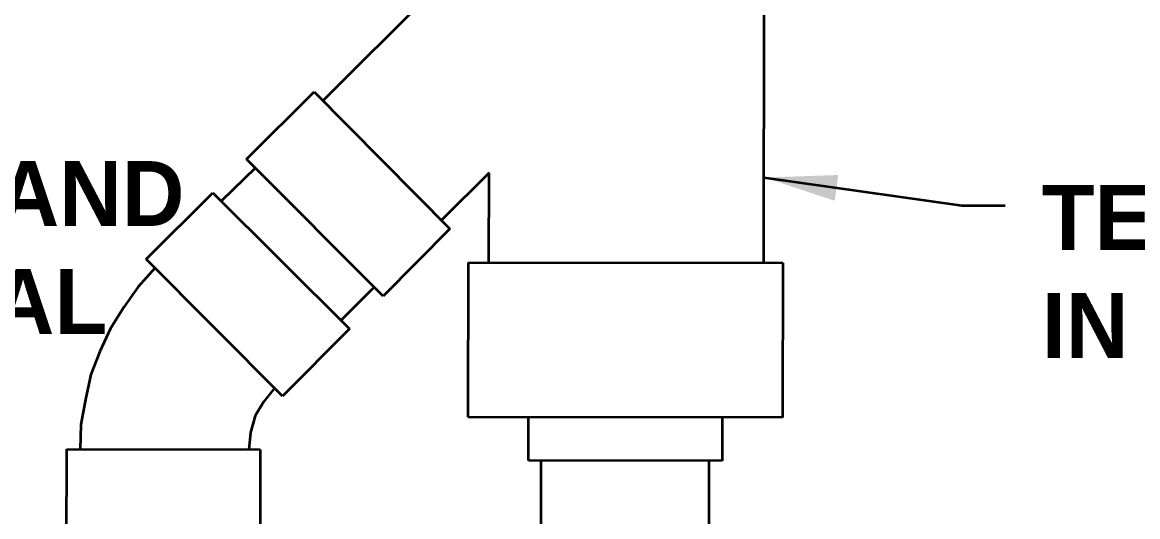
# Model space of a CAD drawing. Header units: inches. Extents: x 2025 to 34930, y -6955 to 4650.
# Drawn here: x 9615.5 to 9684.3, y -2814.5 to -2784 of the extents above; entities that cross this region are included whole.
import ezdxf

# ---------------------------------------------------------------- set-up
doc = ezdxf.new("R2010")
doc.units = ezdxf.units.IN
doc.header["$MEASUREMENT"] = 0
doc.layers.add('PDF-TEXT', color=7, linetype='Continuous', lineweight=35)
doc.styles.add('Century Gothic_B', font='GOTHICB.TTF', dxfattribs={"height": 6.659722})

msp = doc.modelspace()

# ---------------------------------------------------------------- linework, layer by layer
at = {"layer": 'PDF-TEXT'}
for p, q in [((9661.223, -2775.126), (9661.185, -2798.798)), ((9634.022, -2788.781), (9644.285, -2778.55)), ((9629.303, -2792.39), (9633.475, -2788.232)), ((9633.475, -2788.232), (9641.845, -2796.684)), ((9629.85, -2792.939), (9627.765, -2794.963)), ((9637.728, -2800.842), (9629.303, -2792.39)), ((9644.262, -2793.236), (9641.353, -2796.136)), ((9644.253, -2798.771), (9644.262, -2793.236)), ((9661.205, -2793.53), (9673.422, -2795.249)), ((9623.101, -2798.572), (9627.218, -2794.469)), ((9627.218, -2794.469), (9635.643, -2802.866)), ((9673.422, -2795.249), (9676.107, -2795.253)), ((9641.845, -2796.684), (9637.728, -2800.842)), ((9623.648, -2799.121), (9622.605, -2800.27)), ((9631.526, -2807.024), (9623.101, -2798.572)), ((9642.977, -2808.303), (9642.992, -2798.768)), ((9642.992, -2798.768), (9662.391, -2798.8)), ((9662.391, -2798.8), (9662.375, -2808.335)), ((9622.605, -2800.27), (9621.726, -2801.529)), ((9637.181, -2800.293), (9635.096, -2802.372)), ((9621.726, -2801.529), (9620.902, -2802.842)), ((9620.902, -2802.842), (9620.242, -2804.266)), ((9635.643, -2802.866), (9631.526, -2807.024)), ((9620.242, -2804.266), (9619.692, -2805.69)), ((9619.692, -2805.69), (9619.361, -2807.224)), ((9631.034, -2806.53), (9630.375, -2807.351)), ((9619.361, -2807.224), (9619.084, -2808.758)), ((9630.375, -2807.351), (9629.826, -2808.227)), ((9619.084, -2808.758), (9619.027, -2810.292)), ((9629.826, -2808.227), (9629.55, -2809.268)), ((9662.375, -2808.335), (9642.977, -2808.303)), ((9646.699, -2810.994), (9646.703, -2808.309)), ((9658.649, -2808.329), (9658.645, -2811.014)), ((9629.55, -2809.268), (9629.439, -2810.309)), ((9618.196, -2816.154), (9618.205, -2810.291)), ((9618.205, -2810.291), (9630.151, -2810.31)), ((9630.151, -2810.31), (9630.141, -2816.173)), ((9658.645, -2811.014), (9646.699, -2810.994)), ((9647.466, -2810.996), (9647.409, -2846.066)), ((9657.823, -2811.012), (9657.766, -2846.083))]:
    msp.add_line(p, q, dxfattribs=at)
at = {"layer": 'PDF-TEXT', "transparency": 33554559}
msp.add_solid([(9665.586, -2794.962), (9665.808, -2793.373), (9661.259, -2793.53)], dxfattribs=at)

# ---------------------------------------------------------------- texts
at = {"layer": 'PDF-TEXT', "char_height": 4, "attachment_point": 1, "style": 'Century Gothic_B'}
for s, insert, width in [('SUPPORT VERTICAL AND HORIZONTAL PIPING AS NEEDED', (9585.652, -2785.846), 40.02886), ('TERMINATION WYE INCLUDED IN CONCENTRIC VENT KIT', (9678.356, -2793.99), 81.25027)]:
    msp.add_mtext(s, dxfattribs=dict(at, insert=insert, width=width))

doc.saveas('drawing.dxf')
